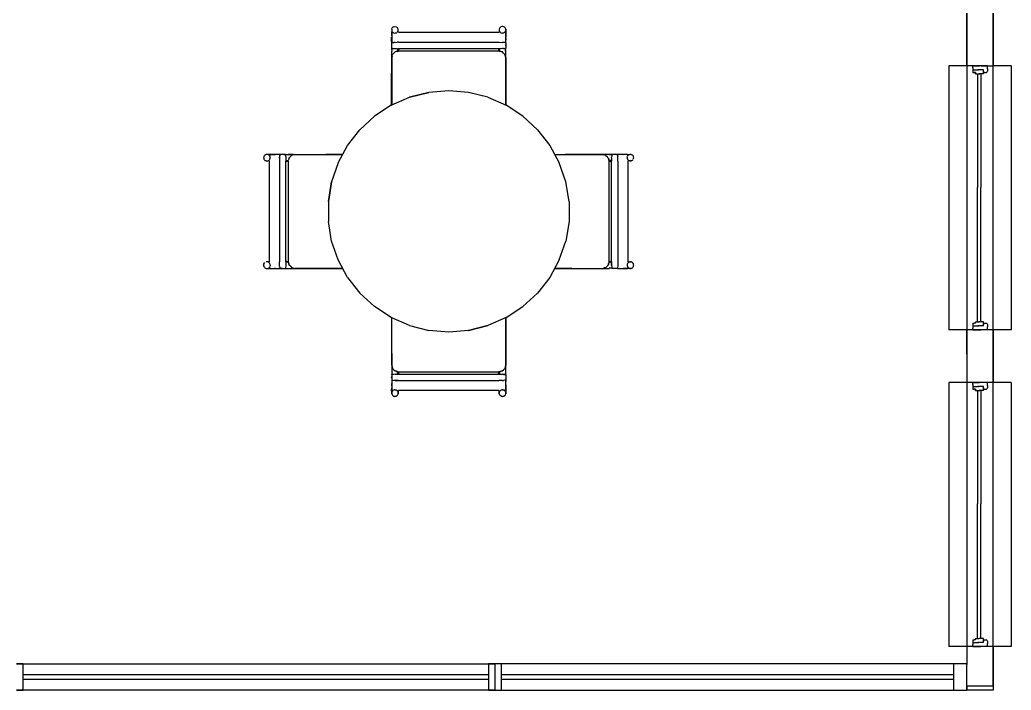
# Model space of a CAD drawing. Header units: metres. Extents: x -5.6 to 1.9, y -16.9 to 0.
# Drawn here: x -1.838 to 1.918, y -16.9 to -14.359 of the extents above; entities that cross this region are included whole.
import ezdxf

# ---------------------------------------------------------------- set-up
doc = ezdxf.new("R2010")
doc.units = ezdxf.units.M
doc.layers.add('Projection', color=5, linetype='Continuous')
doc.layers.add('Section', color=1, linetype='Continuous')

msp = doc.modelspace()

# ---------------------------------------------------------------- linework, layer by layer
at = {"layer": 'Projection'}
for points in [[(1.85, -16.885), (1.85, 0)], [(1.75, -0.1), (1.75, -16.8)], [(1.85, -14.3342), (1.85, -14.5342)], [(-0.4218, -14.3855), (-0.4163, -14.3842)], [(-0.4163, -14.3842), (-0.4108, -14.3855)], [(-0.0112, -14.3847), (-0.0146, -14.3855)], [(-0.0091, -14.3842), (-0.0112, -14.3847)], [(-0.007, -14.3847), (-0.0091, -14.3842)], [(-0.0036, -14.3855), (-0.007, -14.3847)], [(-0.4287, -14.3941), (-0.429, -14.412)], [(-0.429, -14.412), (-0.4287, -14.4271)], [(-0.4287, -14.3941), (-0.4263, -14.389)], [(-0.4287, -14.3941), (-0.4287, -14.3969)], [(-0.4287, -14.3969), (-0.4287, -14.3997)], [(-0.4287, -14.3997), (-0.4275, -14.4022)], [(-0.4268, -14.408), (-0.4285, -14.4085)], [(-0.4285, -14.4085), (-0.4285, -14.4465)], [(-0.4275, -14.4022), (-0.4263, -14.4048)], [(-0.4241, -14.3872), (-0.4263, -14.389)], [(-0.4263, -14.4048), (-0.4241, -14.4065)], [(-0.4251, -14.4074), (-0.4263, -14.4078)], [(-0.4218, -14.3855), (-0.4241, -14.3872)], [(-0.4241, -14.4065), (-0.4218, -14.4083)], [(-0.4218, -14.4083), (-0.4163, -14.4095)], [(-0.4163, -14.4095), (-0.4142, -14.4091)], [(-0.4142, -14.4091), (-0.4108, -14.4083)], [(-0.4086, -14.3872), (-0.4108, -14.3855)], [(-0.4108, -14.4083), (-0.4086, -14.4065)], [(-0.4064, -14.389), (-0.4086, -14.3872)], [(-0.4085, -14.4064), (-0.4064, -14.4048)], [(-0.404, -14.3941), (-0.4064, -14.389)], [(-0.4064, -14.4048), (-0.4052, -14.4022)], [(-0.4052, -14.4022), (-0.404, -14.3997)], [(-0.4037, -14.4063), (-0.404, -14.3941)], [(-0.404, -14.3969), (-0.404, -14.3941)], [(-0.404, -14.3997), (-0.404, -14.3969)], [(-0.4031, -14.4063), (-0.0221, -14.4063)], [(-0.0215, -14.3941), (-0.0217, -14.4063)], [(-0.0203, -14.3915), (-0.0215, -14.3941)], [(-0.0215, -14.3941), (-0.0215, -14.3969)], [(-0.0215, -14.3969), (-0.0215, -14.3997)], [(-0.0215, -14.3997), (-0.0203, -14.4022)], [(-0.019, -14.389), (-0.0203, -14.3915)], [(-0.0203, -14.4022), (-0.019, -14.4048)], [(-0.0168, -14.3872), (-0.019, -14.389)], [(-0.019, -14.4048), (-0.017, -14.4064)], [(-0.0146, -14.3855), (-0.0168, -14.3872)], [(-0.0168, -14.4065), (-0.0146, -14.4083)], [(-0.0146, -14.4083), (-0.0091, -14.4095)], [(-0.0091, -14.4095), (-0.007, -14.4091)], [(-0.007, -14.4091), (-0.0036, -14.4083)], [(-0.0014, -14.3872), (-0.0036, -14.3855)], [(-0.0036, -14.4083), (-0.0014, -14.4065)], [(0.0008, -14.389), (-0.0014, -14.3872)], [(-0.0014, -14.4065), (0.0008, -14.4048)], [(0.0012, -14.4078), (-0.0001, -14.4074)], [(0.002, -14.3915), (0.0008, -14.389)], [(0.0008, -14.4048), (0.002, -14.4022)], [(0.0033, -14.3941), (0.002, -14.3915)], [(0.002, -14.4022), (0.0033, -14.3997)], [(0.0033, -14.4085), (0.002, -14.4081)], [(0.0033, -14.3941), (0.0036, -14.412)], [(0.0033, -14.3969), (0.0033, -14.3941)], [(0.0033, -14.3997), (0.0033, -14.3969)], [(0.0033, -14.4465), (0.0033, -14.4085)], [(0.0036, -14.412), (0.0033, -14.4252)], [(-0.429, -14.4287), (-0.4288, -14.4249)], [(-0.429, -14.432), (-0.429, -14.4287)], [(-0.429, -14.4412), (-0.429, -14.432)], [(-0.429, -14.4412), (-0.429, -14.4551)], [(-0.429, -14.4551), (-0.429, -14.4669)], [(-0.4288, -14.4249), (-0.4288, -14.4293)], [(-0.4285, -14.4465), (-0.4272, -14.4461)], [(-0.4285, -14.4664), (-0.4285, -14.4465)], [(-0.4272, -14.4461), (-0.4251, -14.4454)], [(-0.4251, -14.4454), (-0.4204, -14.445)], [(-0.4158, -14.4446), (-0.4204, -14.445)], [(-0.4158, -14.4446), (-0.408, -14.4444)], [(-0.4031, -14.4443), (-0.408, -14.4444)], [(-0.4031, -14.4443), (-0.0221, -14.4443)], [(-0.0221, -14.4443), (-0.0094, -14.4446)], [(-0.0001, -14.4454), (-0.0094, -14.4446)], [(-0.0048, -14.445), (-0.0094, -14.4446)], [(-0.0001, -14.4454), (-0.0048, -14.445)], [(0.0033, -14.4465), (-0.0001, -14.4454)], [(-0.0001, -14.4454), (0.0016, -14.4459)], [(0.0033, -14.4465), (0.0016, -14.4459)], [(0.0036, -14.4306), (0.0033, -14.4366)], [(0.0033, -14.4465), (0.0033, -14.4664)], [(0.0035, -14.4574), (0.0033, -14.4535)], [(0.0035, -14.4574), (0.0033, -14.4591)], [(0.0034, -14.4293), (0.0034, -14.4249)], [(0.0036, -14.4306), (0.0034, -14.4293)], [(-0.429, -14.4669), (-0.4287, -14.4779)], [(-0.429, -14.643), (-0.4287, -14.4779)], [(-0.4289, -14.4648), (-0.4287, -14.4779)], [(-0.4268, -14.467), (-0.4285, -14.4664)], [(-0.4285, -14.5029), (-0.4268, -14.4965)], [(-0.4272, -14.498), (-0.4251, -14.4902)], [(-0.4251, -14.4675), (-0.4268, -14.467)], [(-0.4268, -14.4965), (-0.4251, -14.4902)], [(-0.4251, -14.4675), (-0.4204, -14.4679)], [(-0.4204, -14.4855), (-0.4251, -14.4902)], [(-0.4204, -14.4679), (-0.4158, -14.4683)], [(-0.4204, -14.4855), (-0.4158, -14.4809)], [(-0.4158, -14.4683), (-0.408, -14.4685)], [(-0.4031, -14.4775), (-0.4158, -14.4809)], [(-0.4094, -14.4792), (-0.4158, -14.4809)], [(-0.408, -14.4685), (-0.4031, -14.4686)], [(-0.408, -14.4788), (-0.4031, -14.4775)], [(-0.4064, -14.4779), (-0.4052, -14.4686)], [(-0.4049, -14.4686), (-0.404, -14.4777)], [(-0.4031, -14.4775), (-0.4007, -14.4686)], [(-0.0221, -14.4686), (-0.4031, -14.4686)], [(-0.0221, -14.4775), (-0.4031, -14.4775)], [(-0.0221, -14.4775), (-0.0245, -14.4686)], [(-0.0094, -14.4683), (-0.0221, -14.4686)], [(-0.0221, -14.4775), (-0.0094, -14.4809)], [(-0.0206, -14.4686), (-0.0215, -14.4777)], [(-0.019, -14.4779), (-0.0203, -14.4686)], [(-0.0094, -14.4809), (-0.0172, -14.4788)], [(-0.0147, -14.4795), (-0.0157, -14.4792)], [(-0.0094, -14.4809), (-0.0146, -14.4795)], [(-0.0048, -14.4679), (-0.0094, -14.4683)], [(-0.0048, -14.4855), (-0.0094, -14.4809)], [(-0.0048, -14.4679), (-0.0001, -14.4675)], [(-0.0048, -14.4855), (-0.0001, -14.4902)], [(0.002, -14.4668), (-0.0001, -14.4675)], [(0.0033, -14.5029), (-0.0001, -14.4902)], [(0.0023, -14.4667), (0.0008, -14.4779)], [(0.0016, -14.4965), (0.0033, -14.5029)], [(0.002, -14.4668), (0.0033, -14.4664)], [(0.0033, -14.4779), (0.0022, -14.4673)], [(0.0033, -14.4956), (0.0033, -14.4775)], [(0.0036, -14.6194), (0.0033, -14.4779)], [(-0.4272, -14.498), (-0.4285, -14.5029)], [(-0.4285, -14.5029), (-0.4285, -14.6822)], [(0.0033, -14.5029), (0.0033, -14.6823)], [(1.6817, -14.5342), (1.6817, -15.5342)], [(1.75, -14.5342), (1.6817, -14.5342)], [(1.9183, -14.5342), (1.85, -14.5342)], [(1.9183, -14.5342), (1.9183, -15.5342)], [(-0.429, -14.6824), (-0.429, -14.643)], [(-0.4287, -14.6438), (-0.4287, -14.6823)], [(-0.3612, -14.6527), (-0.288, -14.6341)], [(-0.288, -14.6341), (-0.3612, -14.6527)], [(-0.2126, -14.6279), (-0.288, -14.6341)], [(-0.1373, -14.6341), (-0.2126, -14.6279)], [(-0.0641, -14.6527), (-0.1373, -14.6341)], [(-0.0641, -14.6527), (-0.1373, -14.6341)], [(0.0035, -14.6823), (0.0036, -14.6194)], [(-0.4304, -14.683), (-0.4937, -14.7244)], [(-0.4304, -14.683), (-0.3612, -14.6527)], [(-0.0641, -14.6527), (0.0051, -14.683)], [(0.0684, -14.7244), (0.0051, -14.683)], [(0.0684, -14.7244), (0.0051, -14.683)], [(-0.4937, -14.7244), (-0.5492, -14.7756)], [(0.0684, -14.7244), (0.1239, -14.7756)], [(-0.5957, -14.8352), (-0.5492, -14.7756)], [(0.1239, -14.7756), (0.1704, -14.8352)], [(-0.6316, -14.9016), (-0.5957, -14.8352)], [(0.1704, -14.8352), (0.2063, -14.9016)], [(-0.9091, -14.8719), (-0.9108, -14.8742)], [(-0.9065, -14.8707), (-0.9091, -14.8719)], [(-0.904, -14.8695), (-0.9065, -14.8707)], [(-0.8861, -14.8692), (-0.904, -14.8695)], [(-0.9012, -14.8695), (-0.904, -14.8695)], [(-0.8984, -14.8695), (-0.9012, -14.8695)], [(-0.8958, -14.8707), (-0.8984, -14.8695)], [(-0.8933, -14.8719), (-0.8958, -14.8707)], [(-0.8915, -14.8742), (-0.8933, -14.8719)], [(-0.8902, -14.8716), (-0.8906, -14.8729)], [(-0.8895, -14.8695), (-0.89, -14.8708)], [(-0.8516, -14.8695), (-0.8895, -14.8695)], [(-0.8861, -14.8692), (-0.8734, -14.8694)], [(-0.8732, -14.8694), (-0.8688, -14.8694)], [(-0.8674, -14.8692), (-0.8687, -14.8694)], [(-0.8615, -14.8695), (-0.8674, -14.8692)], [(-0.8535, -14.8822), (-0.8527, -14.8729)], [(-0.8527, -14.8729), (-0.8531, -14.8775)], [(-0.8516, -14.8695), (-0.8527, -14.8729)], [(-0.8527, -14.8729), (-0.8521, -14.8712)], [(-0.8316, -14.8695), (-0.8516, -14.8695)], [(-0.8406, -14.8692), (-0.8445, -14.8695)], [(-0.8389, -14.8695), (-0.8406, -14.8692)], [(-0.8312, -14.8708), (-0.8316, -14.8695)], [(-0.8202, -14.8719), (-0.8313, -14.8705)], [(-0.8305, -14.8729), (-0.8312, -14.8708)], [(-0.8202, -14.8695), (-0.8307, -14.8705)], [(-0.8301, -14.8775), (-0.8305, -14.8729)], [(-0.8024, -14.8695), (-0.8206, -14.8695)], [(-0.8202, -14.8695), (-0.6787, -14.8692)], [(-0.8079, -14.8729), (-0.8172, -14.8822)], [(-0.8169, -14.8819), (-0.8079, -14.8729)], [(-0.7952, -14.8695), (-0.8079, -14.8729)], [(-0.7952, -14.8695), (-0.6142, -14.8695)], [(-0.6141, -14.8693), (-0.6787, -14.8692)], [(0.1887, -14.8691), (0.2298, -14.869)], [(0.1888, -14.8693), (0.229, -14.8693)], [(0.189, -14.8696), (0.3699, -14.8696)], [(0.3949, -14.8693), (0.2298, -14.869)], [(0.2298, -14.869), (0.3949, -14.8693)], [(0.3762, -14.8713), (0.3699, -14.8696)], [(0.3699, -14.8696), (0.3748, -14.8709)], [(0.3826, -14.873), (0.3748, -14.8709)], [(0.3826, -14.873), (0.3762, -14.8713)], [(0.3826, -14.873), (0.3872, -14.8776)], [(0.3949, -14.8693), (0.4058, -14.8691)], [(0.4079, -14.8692), (0.3949, -14.8693)], [(0.4052, -14.873), (0.4048, -14.8776)], [(0.4052, -14.873), (0.4048, -14.8776)], [(0.4058, -14.8713), (0.4052, -14.873)], [(0.4176, -14.869), (0.4058, -14.8691)], [(0.4064, -14.8696), (0.4058, -14.8713)], [(0.4263, -14.8696), (0.4064, -14.8696)], [(0.4176, -14.869), (0.4316, -14.8691)], [(0.4642, -14.8696), (0.4263, -14.8696)], [(0.4263, -14.8696), (0.4267, -14.8709)], [(0.4274, -14.873), (0.4267, -14.8709)], [(0.4274, -14.873), (0.4278, -14.8776)], [(0.4316, -14.8691), (0.4408, -14.869)], [(0.4408, -14.869), (0.4441, -14.869)], [(0.4479, -14.8692), (0.4435, -14.8692)], [(0.4441, -14.869), (0.4479, -14.8692)], [(0.447, -14.8693), (0.4608, -14.869)], [(0.4572, -14.8693), (0.4481, -14.8693)], [(0.4608, -14.869), (0.4787, -14.8693)], [(0.4642, -14.8696), (0.4648, -14.8713)], [(0.465, -14.8718), (0.4653, -14.873)], [(0.468, -14.8718), (0.4662, -14.874)], [(0.4705, -14.8706), (0.468, -14.8718)], [(0.4731, -14.8693), (0.4705, -14.8706)], [(0.4759, -14.8693), (0.4731, -14.8693)], [(0.4787, -14.8693), (0.4759, -14.8693)], [(0.4838, -14.8718), (0.4787, -14.8693)], [(0.4812, -14.8706), (0.4787, -14.8693)], [(0.4838, -14.8718), (0.4812, -14.8706)], [(0.4855, -14.874), (0.4838, -14.8718)], [(-0.9133, -14.8798), (-0.9138, -14.8819)], [(-0.9138, -14.8819), (-0.9133, -14.884)], [(-0.9126, -14.8764), (-0.9133, -14.8798)], [(-0.9133, -14.884), (-0.9126, -14.8874)], [(-0.9108, -14.8742), (-0.9126, -14.8764)], [(-0.9126, -14.8874), (-0.9108, -14.8896)], [(-0.9108, -14.8896), (-0.9091, -14.8918)], [(-0.9091, -14.8918), (-0.9065, -14.893)], [(-0.9065, -14.893), (-0.904, -14.8943)], [(-0.8917, -14.8945), (-0.904, -14.8943)], [(-0.904, -14.8943), (-0.9012, -14.8943)], [(-0.9012, -14.8943), (-0.8984, -14.8943)], [(-0.8984, -14.8943), (-0.8958, -14.893)], [(-0.8958, -14.893), (-0.8933, -14.8918)], [(-0.8933, -14.8918), (-0.8916, -14.8897)], [(-0.8917, -15.2759), (-0.8917, -14.8949)], [(-0.8898, -14.8764), (-0.8915, -14.8742)], [(-0.8915, -14.8896), (-0.8898, -14.8874)], [(-0.889, -14.8798), (-0.8898, -14.8764)], [(-0.8898, -14.8874), (-0.889, -14.884)], [(-0.8885, -14.8819), (-0.889, -14.8798)], [(-0.889, -14.884), (-0.8885, -14.8819)], [(-0.8537, -14.89), (-0.8538, -14.8949)], [(-0.8538, -14.8949), (-0.8538, -15.2759)], [(-0.8535, -14.8822), (-0.8537, -14.89)], [(-0.8531, -14.8775), (-0.8535, -14.8822)], [(-0.8301, -14.8775), (-0.8297, -14.8822)], [(-0.8297, -14.8822), (-0.8296, -14.8885)], [(-0.8296, -14.8885), (-0.8294, -14.8949)], [(-0.8295, -14.893), (-0.8202, -14.8918)], [(-0.8295, -14.8933), (-0.8204, -14.8942)], [(-0.8206, -14.8949), (-0.8294, -14.8972)], [(-0.8294, -15.2759), (-0.8294, -14.8949)], [(-0.8206, -14.8949), (-0.8206, -15.2759)], [(-0.8172, -14.8822), (-0.8193, -14.89)], [(-0.8189, -14.8885), (-0.8193, -14.89)], [(-0.8189, -14.8885), (-0.8186, -14.8875)], [(-0.8186, -14.8873), (-0.8172, -14.8822)], [(-0.6316, -14.9016), (-0.6562, -14.9731)], [(0.2309, -14.9731), (0.2063, -14.9016)], [(0.3919, -14.8823), (0.3872, -14.8776)], [(0.3919, -14.8823), (0.394, -14.8901)], [(0.3953, -14.895), (0.394, -14.8901)], [(0.3953, -14.895), (0.394, -14.8901)], [(0.4042, -14.8929), (0.3949, -14.8917)], [(0.4042, -14.8932), (0.395, -14.8941)], [(0.3953, -14.895), (0.4041, -14.8973)], [(0.3953, -15.276), (0.3953, -14.895)], [(0.4043, -14.8901), (0.4041, -14.895)], [(0.4041, -15.276), (0.4041, -14.895)], [(0.4044, -14.8823), (0.4043, -14.8901)], [(0.4044, -14.8823), (0.4048, -14.8776)], [(0.4282, -14.8823), (0.4278, -14.8776)], [(0.4284, -14.8901), (0.4282, -14.8823)], [(0.4285, -14.895), (0.4284, -14.8901)], [(0.4285, -14.895), (0.4285, -15.276)], [(0.4637, -14.8796), (0.4632, -14.8817)], [(0.4637, -14.8796), (0.4632, -14.8817)], [(0.4632, -14.8817), (0.4637, -14.8838)], [(0.4637, -14.8796), (0.4645, -14.8762)], [(0.4637, -14.8838), (0.4645, -14.8872)], [(0.4662, -14.874), (0.4645, -14.8762)], [(0.4645, -14.8872), (0.4662, -14.8894)], [(0.4663, -14.8896), (0.468, -14.8917)], [(0.4787, -14.8941), (0.4664, -14.8943)], [(0.4664, -14.895), (0.4664, -15.276)], [(0.468, -14.8917), (0.4705, -14.8929)], [(0.4705, -14.8929), (0.4731, -14.8941)], [(0.4731, -14.8941), (0.4759, -14.8941)], [(0.4759, -14.8941), (0.4787, -14.8941)], [(0.4787, -14.8941), (0.4838, -14.8917)], [(0.4787, -14.8941), (0.4812, -14.8929)], [(0.4838, -14.8917), (0.4855, -14.8894)], [(0.4873, -14.8762), (0.4855, -14.874)], [(0.4855, -14.874), (0.4873, -14.8762)], [(0.488, -14.8796), (0.4873, -14.8762)], [(0.4873, -14.8872), (0.488, -14.8838)], [(0.4885, -14.8817), (0.488, -14.8796)], [(0.488, -14.8838), (0.4885, -14.8817)], [(-0.6686, -15.0476), (-0.6562, -14.9731)], [(-0.6562, -14.9731), (-0.6686, -15.0476)], [(0.2433, -15.0476), (0.2309, -14.9731)], [(-0.6686, -15.0476), (-0.6686, -15.1232)], [(0.2433, -15.0476), (0.2433, -15.1232)], [(-0.6562, -15.1977), (-0.6686, -15.1232)], [(0.2433, -15.1232), (0.2309, -15.1977)], [(-0.6316, -15.2692), (-0.6562, -15.1977)], [(0.2063, -15.2692), (0.2309, -15.1977)], [(0.2063, -15.2692), (0.2309, -15.1977)], [(-0.9138, -15.2891), (-0.9126, -15.2836)], [(-0.9126, -15.2836), (-0.9133, -15.287)], [(-0.9126, -15.2836), (-0.9091, -15.2792)], [(-0.8917, -15.2765), (-0.904, -15.2767)], [(-0.9012, -15.2767), (-0.904, -15.2767)], [(-0.8984, -15.2767), (-0.9012, -15.2767)], [(-0.8958, -15.2779), (-0.8984, -15.2767)], [(-0.8933, -15.2792), (-0.8958, -15.2779)], [(-0.8916, -15.2813), (-0.8933, -15.2792)], [(-0.8898, -15.2836), (-0.8915, -15.2814)], [(-0.889, -15.287), (-0.8898, -15.2836)], [(-0.8537, -15.2807), (-0.8538, -15.2759)], [(-0.8535, -15.2886), (-0.8537, -15.2807)], [(-0.8296, -15.2807), (-0.8297, -15.2886)], [(-0.8294, -15.2759), (-0.8296, -15.2807)], [(-0.8295, -15.2776), (-0.8203, -15.2767)], [(-0.8202, -15.2792), (-0.8295, -15.2779)], [(-0.8206, -15.2759), (-0.8294, -15.2735)], [(-0.8193, -15.2807), (-0.8206, -15.2759)], [(-0.8206, -15.2759), (-0.8193, -15.2807)], [(-0.8193, -15.2807), (-0.8172, -15.2886)], [(-0.8189, -15.2822), (-0.8191, -15.2812)], [(-0.8172, -15.2886), (-0.8189, -15.2822)], [(-0.5957, -15.3356), (-0.6316, -15.2692)], [(0.2063, -15.2692), (0.1704, -15.3356)], [(0.3953, -15.276), (0.3919, -15.2887)], [(0.3919, -15.2887), (0.394, -15.2808)], [(0.4042, -15.2778), (0.3949, -15.279)], [(0.4042, -15.2783), (0.3949, -15.279)], [(0.3951, -15.2766), (0.4042, -15.2775)], [(0.4041, -15.2736), (0.3953, -15.276)], [(0.4041, -15.276), (0.4043, -15.2823)], [(0.4044, -15.2887), (0.4041, -15.276)], [(0.4043, -15.2823), (0.4044, -15.2887)], [(0.4285, -15.276), (0.4282, -15.2887)], [(0.4284, -15.2808), (0.4282, -15.2887)], [(0.4285, -15.276), (0.4284, -15.2808)], [(0.4645, -15.2834), (0.4637, -15.2869)], [(0.4662, -15.2812), (0.4645, -15.2834)], [(0.468, -15.279), (0.4663, -15.2811)], [(0.4664, -15.2763), (0.4787, -15.2766)], [(0.4705, -15.2778), (0.468, -15.279)], [(0.4731, -15.2766), (0.4705, -15.2778)], [(0.4759, -15.2766), (0.4731, -15.2766)], [(0.4787, -15.2766), (0.4759, -15.2766)], [(0.4812, -15.2778), (0.4787, -15.2766)], [(0.4838, -15.279), (0.4812, -15.2778)], [(0.4855, -15.2812), (0.4838, -15.279)], [(0.4873, -15.2834), (0.4855, -15.2812)], [(0.488, -15.2869), (0.4873, -15.2834)], [(-0.9138, -15.2891), (-0.9133, -15.2912)], [(-0.9133, -15.2912), (-0.9138, -15.2891)], [(-0.9126, -15.2946), (-0.9133, -15.2912)], [(-0.9133, -15.2912), (-0.9126, -15.2946)], [(-0.9126, -15.2946), (-0.9108, -15.2968)], [(-0.9108, -15.2968), (-0.9091, -15.299)], [(-0.9091, -15.299), (-0.904, -15.3015)], [(-0.904, -15.3015), (-0.8861, -15.3018)], [(-0.904, -15.3015), (-0.9012, -15.3015)], [(-0.9012, -15.3015), (-0.8984, -15.3015)], [(-0.8984, -15.3015), (-0.8958, -15.3002)], [(-0.8958, -15.3002), (-0.8933, -15.299)], [(-0.8933, -15.299), (-0.8915, -15.2968)], [(-0.8915, -15.2968), (-0.8898, -15.2946)], [(-0.8906, -15.2979), (-0.8903, -15.299)], [(-0.8901, -15.2996), (-0.8895, -15.3013)], [(-0.889, -15.2912), (-0.8898, -15.2946)], [(-0.8895, -15.3013), (-0.8516, -15.3013)], [(-0.8885, -15.2891), (-0.889, -15.287)], [(-0.8885, -15.2891), (-0.889, -15.2912)], [(-0.8861, -15.3018), (-0.8723, -15.3015)], [(-0.8694, -15.3018), (-0.8732, -15.3016)], [(-0.8732, -15.3016), (-0.8688, -15.3016)], [(-0.8694, -15.3018), (-0.8661, -15.3018)], [(-0.8661, -15.3018), (-0.8569, -15.3017)], [(-0.8429, -15.3018), (-0.8569, -15.3017)], [(-0.8531, -15.2932), (-0.8535, -15.2886)], [(-0.8531, -15.2932), (-0.8527, -15.2979)], [(-0.8527, -15.2979), (-0.852, -15.2999)], [(-0.8516, -15.3013), (-0.852, -15.2999)], [(-0.8516, -15.3013), (-0.8316, -15.3013)], [(-0.8429, -15.3018), (-0.8311, -15.3017)], [(-0.8332, -15.3017), (-0.8202, -15.3015)], [(-0.8311, -15.2996), (-0.8316, -15.3013)], [(-0.8305, -15.2979), (-0.8311, -15.2996)], [(-0.8305, -15.2979), (-0.8311, -15.2996)], [(-0.8311, -15.3017), (-0.8202, -15.3015)], [(-0.8301, -15.2932), (-0.8305, -15.2979)], [(-0.8297, -15.2886), (-0.8301, -15.2932)], [(-0.8202, -15.3015), (-0.6551, -15.3018)], [(-0.8125, -15.2932), (-0.8172, -15.2886)], [(-0.8125, -15.2932), (-0.8079, -15.2979)], [(-0.8079, -15.2979), (-0.8015, -15.2996)], [(-0.8079, -15.2979), (-0.8001, -15.2999)], [(-0.8001, -15.2999), (-0.7952, -15.3013)], [(-0.6143, -15.3013), (-0.7952, -15.3013)], [(-0.6551, -15.3018), (-0.614, -15.3017)], [(-0.6543, -15.3015), (-0.6141, -15.3015)], [(0.2534, -15.3016), (0.1888, -15.3015)], [(0.1889, -15.3014), (0.3699, -15.3014)], [(0.2534, -15.3016), (0.3949, -15.3013)], [(0.3699, -15.3014), (0.3762, -15.2997)], [(0.3699, -15.3014), (0.3748, -15.3)], [(0.3826, -15.298), (0.3748, -15.3)], [(0.3826, -15.298), (0.3762, -15.2997)], [(0.3775, -15.3014), (0.3953, -15.3014)], [(0.3826, -15.298), (0.3872, -15.2933)], [(0.3919, -15.2887), (0.3872, -15.2933)], [(0.406, -15.3004), (0.3949, -15.2989)], [(0.4054, -15.3003), (0.3949, -15.3013)], [(0.4044, -15.2887), (0.4048, -15.2933)], [(0.4048, -15.2933), (0.4052, -15.298)], [(0.4052, -15.298), (0.4059, -15.3)], [(0.4059, -15.3), (0.4064, -15.3014)], [(0.4263, -15.3014), (0.4064, -15.3014)], [(0.4153, -15.3016), (0.4136, -15.3014)], [(0.4192, -15.3014), (0.4153, -15.3016)], [(0.4274, -15.298), (0.4263, -15.3014)], [(0.4263, -15.3014), (0.4642, -15.3014)], [(0.4278, -15.2933), (0.4274, -15.298)], [(0.4282, -15.2887), (0.4278, -15.2933)], [(0.4282, -15.2887), (0.4278, -15.2933)], [(0.4362, -15.3014), (0.4421, -15.3016)], [(0.4421, -15.3016), (0.4434, -15.3014)], [(0.4435, -15.3014), (0.4479, -15.3014)], [(0.4608, -15.3016), (0.4481, -15.3014)], [(0.4787, -15.3013), (0.4608, -15.3016)], [(0.4637, -15.2869), (0.4632, -15.2889)], [(0.4632, -15.2889), (0.4637, -15.291)], [(0.4637, -15.291), (0.4645, -15.2944)], [(0.4642, -15.3013), (0.4647, -15.3)], [(0.4645, -15.2944), (0.4662, -15.2967)], [(0.4653, -15.298), (0.4649, -15.2992)], [(0.4662, -15.2967), (0.468, -15.2989)], [(0.468, -15.2989), (0.4705, -15.3001)], [(0.4705, -15.3001), (0.4731, -15.3013)], [(0.4731, -15.3013), (0.4759, -15.3013)], [(0.4759, -15.3013), (0.4787, -15.3013)], [(0.4787, -15.3013), (0.4812, -15.3001)], [(0.4812, -15.3001), (0.4838, -15.2989)], [(0.4838, -15.2989), (0.4855, -15.2967)], [(0.4855, -15.2967), (0.4873, -15.2944)], [(0.4873, -15.2944), (0.488, -15.291)], [(0.4885, -15.2889), (0.488, -15.2869)], [(0.488, -15.291), (0.4885, -15.2889)], [(-0.5957, -15.3356), (-0.5492, -15.3953)], [(0.1704, -15.3356), (0.1239, -15.3953)], [(-0.5492, -15.3953), (-0.4937, -15.4464)], [(-0.4937, -15.4464), (-0.5492, -15.3953)], [(0.1239, -15.3953), (0.0684, -15.4464)], [(-0.4304, -15.4878), (-0.4937, -15.4464)], [(0.0051, -15.4878), (0.0684, -15.4464)], [(-0.3612, -15.5181), (-0.4304, -15.4878)], [(-0.4288, -15.4885), (-0.4289, -15.5514)], [(-0.4288, -15.4885), (-0.4289, -15.5514)], [(-0.4286, -15.6679), (-0.4286, -15.4886)], [(0.0051, -15.4878), (-0.0641, -15.5181)], [(0.0032, -15.4886), (0.0032, -15.6679)], [(0.0034, -15.4885), (0.0034, -15.527)], [(0.0037, -15.5278), (0.0037, -15.4884)], [(-0.3612, -15.5181), (-0.288, -15.5367)], [(-0.3612, -15.5181), (-0.288, -15.5367)], [(-0.2126, -15.5429), (-0.288, -15.5367)], [(-0.1373, -15.5367), (-0.2126, -15.5429)], [(-0.1373, -15.5367), (-0.2126, -15.5429)], [(-0.1373, -15.5367), (-0.0641, -15.5181)], [(-0.0641, -15.5181), (-0.1373, -15.5367)], [(0.0034, -15.6929), (0.0037, -15.5278)], [(1.75, -15.5342), (1.6817, -15.5342)], [(1.85, -15.5342), (1.85, -15.7342)], [(1.9183, -15.5342), (1.85, -15.5342)], [(-0.4289, -15.5514), (-0.4286, -15.6929)], [(-0.4286, -15.6679), (-0.4269, -15.6743)], [(-0.4286, -15.6753), (-0.4286, -15.6933)], [(-0.4286, -15.6929), (-0.4275, -15.7035)], [(-0.4276, -15.7041), (-0.4261, -15.6929)], [(-0.4269, -15.6743), (-0.4252, -15.6806)], [(-0.4252, -15.6806), (-0.4205, -15.6853)], [(-0.4205, -15.6853), (-0.4159, -15.6899)], [(-0.4107, -15.6913), (-0.4159, -15.6899)], [(-0.4159, -15.6899), (-0.4081, -15.692)], [(-0.4081, -15.692), (-0.4106, -15.6913)], [(-0.4081, -15.692), (-0.4032, -15.6933)], [(-0.4081, -15.692), (-0.4032, -15.6933)], [(-0.4063, -15.6929), (-0.4056, -15.7023)], [(-0.405, -15.7022), (-0.4063, -15.6929)], [(-0.4047, -15.7022), (-0.4038, -15.6932)], [(-0.4008, -15.7022), (-0.4032, -15.6933)], [(-0.4032, -15.6933), (-0.0222, -15.6933)], [(-0.0246, -15.7022), (-0.0222, -15.6933)], [(-0.0173, -15.692), (-0.0222, -15.6933)], [(-0.0173, -15.692), (-0.0222, -15.6933)], [(-0.0204, -15.7022), (-0.0213, -15.6931)], [(-0.0213, -15.6931), (-0.0204, -15.7022)], [(-0.0201, -15.7022), (-0.0189, -15.6929)], [(-0.0173, -15.692), (-0.0095, -15.6899)], [(-0.0095, -15.6899), (-0.0173, -15.692)], [(-0.0095, -15.6899), (-0.0049, -15.6853)], [(-0.0069, -15.6873), (-0.0049, -15.6853)], [(-0.0002, -15.6806), (-0.0049, -15.6853)], [(0.0019, -15.6728), (-0.0002, -15.6806)], [(0.0015, -15.6743), (-0.0002, -15.6806)], [(0.0032, -15.6679), (0.0015, -15.6743)], [(0.0019, -15.6728), (0.0032, -15.6679)], [(0.0032, -15.6679), (0.0019, -15.6728)], [(0.0037, -15.7039), (0.0034, -15.6929)], [(0.0036, -15.706), (0.0034, -15.6929)], [(-0.4286, -15.7342), (-0.4289, -15.7402)], [(-0.4288, -15.7134), (-0.4286, -15.7117)], [(-0.4286, -15.7173), (-0.4288, -15.7134)], [(-0.4273, -15.704), (-0.4286, -15.7044)], [(-0.4286, -15.7044), (-0.4286, -15.7243)], [(-0.4286, -15.7243), (-0.4286, -15.7623)], [(-0.4286, -15.7243), (-0.4252, -15.7254)], [(-0.4252, -15.7033), (-0.4273, -15.704)], [(-0.4205, -15.7029), (-0.4252, -15.7033)], [(-0.4252, -15.7254), (-0.4159, -15.7262)], [(-0.4159, -15.7025), (-0.4205, -15.7029)], [(-0.4159, -15.7262), (-0.4205, -15.7258)], [(-0.4159, -15.7025), (-0.4032, -15.7022)], [(-0.4159, -15.7025), (-0.4096, -15.7023)], [(-0.4159, -15.7262), (-0.4032, -15.7265)], [(-0.4081, -15.7264), (-0.4159, -15.7262)], [(-0.4032, -15.7022), (-0.4096, -15.7023)], [(-0.4032, -15.7265), (-0.4081, -15.7264)], [(-0.4032, -15.7022), (-0.0222, -15.7022)], [(-0.4032, -15.7265), (-0.0222, -15.7265)], [(-0.0222, -15.7022), (-0.0173, -15.7023)], [(-0.0173, -15.7264), (-0.0222, -15.7265)], [(-0.0173, -15.7023), (-0.0095, -15.7025)], [(-0.0095, -15.7262), (-0.0173, -15.7264)], [(-0.0095, -15.7025), (-0.0049, -15.7029)], [(-0.0049, -15.7029), (-0.0095, -15.7025)], [(-0.0095, -15.7262), (-0.0049, -15.7258)], [(-0.0002, -15.7033), (-0.0049, -15.7029)], [(-0.0049, -15.7029), (-0.0002, -15.7033)], [(-0.0002, -15.7254), (-0.0049, -15.7258)], [(0.0032, -15.7044), (-0.0002, -15.7033)], [(0.0019, -15.7248), (-0.0002, -15.7254)], [(0.0032, -15.7243), (0.0019, -15.7248)], [(0.0032, -15.7044), (0.0032, -15.7243)], [(0.0032, -15.7623), (0.0032, -15.7243)], [(0.0037, -15.7039), (0.0037, -15.7157)], [(0.0037, -15.7157), (0.0037, -15.7296)], [(0.0037, -15.7388), (0.0037, -15.7296)], [(1.75, -15.7342), (1.6817, -15.7342)], [(1.6817, -15.7342), (1.6817, -16.7342)], [(1.9183, -15.7342), (1.85, -15.7342)], [(1.9183, -15.7342), (1.9183, -16.7342)], [(-0.4289, -15.7402), (-0.4287, -15.7415)], [(-0.4286, -15.7461), (-0.4289, -15.7588)], [(-0.4286, -15.7767), (-0.4289, -15.7588)], [(-0.4287, -15.7459), (-0.4287, -15.7415)], [(-0.4286, -15.7623), (-0.4273, -15.7627)], [(-0.4273, -15.7686), (-0.4286, -15.7711)], [(-0.4286, -15.7711), (-0.4286, -15.7739)], [(-0.4286, -15.7739), (-0.4286, -15.7767)], [(-0.4261, -15.766), (-0.4273, -15.7686)], [(-0.4252, -15.7634), (-0.4265, -15.763)], [(-0.4239, -15.7643), (-0.4261, -15.766)], [(-0.4217, -15.7625), (-0.4239, -15.7643)], [(-0.4183, -15.7618), (-0.4217, -15.7625)], [(-0.4162, -15.7613), (-0.4183, -15.7618)], [(-0.4107, -15.7625), (-0.4162, -15.7613)], [(-0.4162, -15.7613), (-0.4141, -15.7618)], [(-0.4141, -15.7618), (-0.4107, -15.7625)], [(-0.4085, -15.7643), (-0.4107, -15.7625)], [(-0.4063, -15.766), (-0.4083, -15.7644)], [(-0.405, -15.7686), (-0.4063, -15.766)], [(-0.4038, -15.7711), (-0.405, -15.7686)], [(-0.4036, -15.7645), (-0.4038, -15.7767)], [(-0.4038, -15.7739), (-0.4038, -15.7711)], [(-0.4038, -15.7767), (-0.4038, -15.7739)], [(-0.0222, -15.7645), (-0.4032, -15.7645)], [(-0.0213, -15.7767), (-0.0216, -15.7645)], [(-0.0201, -15.7686), (-0.0213, -15.7711)], [(-0.0213, -15.7711), (-0.0213, -15.7739)], [(-0.0213, -15.7739), (-0.0213, -15.7767)], [(-0.0189, -15.766), (-0.0201, -15.7686)], [(-0.0168, -15.7644), (-0.0189, -15.766)], [(-0.0145, -15.7625), (-0.0167, -15.7643)], [(-0.0111, -15.7618), (-0.0145, -15.7625)], [(-0.009, -15.7613), (-0.0111, -15.7618)], [(-0.0035, -15.7625), (-0.009, -15.7613)], [(-0.009, -15.7613), (-0.0069, -15.7618)], [(-0.0069, -15.7618), (-0.0035, -15.7625)], [(-0.0012, -15.7643), (-0.0035, -15.7625)], [(0.001, -15.766), (-0.0012, -15.7643)], [(0.001, -15.763), (-0.0002, -15.7634)], [(0.0022, -15.7686), (0.001, -15.766)], [(0.0032, -15.7623), (0.0015, -15.7628)], [(0.0034, -15.7711), (0.0022, -15.7686)], [(0.0037, -15.7588), (0.0034, -15.7767)], [(0.0034, -15.7739), (0.0034, -15.7711)], [(0.0034, -15.7767), (0.0034, -15.7739)], [(0.0035, -15.7459), (0.0035, -15.7415)], [(0.0037, -15.7421), (0.0035, -15.7459)], [(0.0035, -15.746), (0.0037, -15.7588)], [(0.0037, -15.7421), (0.0037, -15.7388)], [(-0.4286, -15.7767), (-0.4273, -15.7793)], [(-0.4273, -15.7793), (-0.4261, -15.7818)], [(-0.4261, -15.7818), (-0.4239, -15.7836)], [(-0.4239, -15.7836), (-0.4217, -15.7853)], [(-0.4217, -15.7853), (-0.4183, -15.7861)], [(-0.4183, -15.7861), (-0.4162, -15.7866)], [(-0.4162, -15.7866), (-0.4141, -15.7861)], [(-0.4141, -15.7861), (-0.4107, -15.7853)], [(-0.4107, -15.7853), (-0.4085, -15.7836)], [(-0.4085, -15.7836), (-0.4063, -15.7818)], [(-0.4063, -15.7818), (-0.405, -15.7793)], [(-0.405, -15.7793), (-0.4038, -15.7767)], [(-0.0201, -15.7793), (-0.0213, -15.7767)], [(-0.0213, -15.7767), (-0.0201, -15.7793)], [(-0.0201, -15.7793), (-0.0189, -15.7818)], [(-0.0145, -15.7853), (-0.0189, -15.7818)], [(-0.0145, -15.7853), (-0.0111, -15.7861)], [(-0.0111, -15.7861), (-0.009, -15.7866)], [(-0.009, -15.7866), (-0.0069, -15.7861)], [(-0.0069, -15.7861), (-0.0035, -15.7853)], [(-0.0035, -15.7853), (0.001, -15.7818)], [(-0.0035, -15.7853), (-0.0012, -15.7836)], [(0.001, -15.7818), (0.0022, -15.7793)], [(0.0022, -15.7793), (0.0034, -15.7767)], [(1.75, -16.7342), (1.6817, -16.7342)], [(1.85, -16.7342), (1.85, -16.9)], [(1.9183, -16.7342), (1.85, -16.7342)], [(-1.85, -16.8), (-0.0375, -16.8)], [(-0.0375, -16.8), (-0.0375, -16.9)], [(1.75, -16.8), (-0.0375, -16.8)], [(-0.0375, -16.8), (-0.0375, -16.9)], [(-0.0375, -16.9), (-1.85, -16.9)], [(-0.0375, -16.9), (1.75, -16.9)], [(1.85, -16.885), (1.75, -16.885)], [(1.75, -16.885), (1.75, -16.9)], [(1.85, -16.9), (1.75, -16.9)]]:
    msp.add_lwpolyline(points, dxfattribs=at)
at = {"layer": 'Section'}
for p, q in [((1.75, -14.4424), (1.75, -14.3342)), ((1.85, -14.4338), (1.85, -14.3342)), ((1.75, -14.5342), (1.75, -14.4424)), ((1.85, -14.4338), (1.85, -14.5342)), ((1.8041, -14.5342), (1.75, -14.5342)), ((1.7731, -14.5411), (1.7731, -14.5342)), ((1.7731, -14.5342), (1.7984, -14.5342)), ((1.8281, -14.5342), (1.7984, -14.5342)), ((1.8041, -14.5342), (1.85, -14.5342)), ((1.8281, -14.5451), (1.8281, -14.5342)), ((1.7731, -14.5411), (1.7731, -14.5492)), ((1.7731, -14.5492), (1.7731, -14.5538)), ((1.7731, -14.5492), (1.7915, -14.5492)), ((1.7731, -14.5492), (1.7948, -14.5492)), ((1.7731, -14.5538), (1.7731, -14.5592)), ((1.7731, -14.5592), (1.7786, -14.5592)), ((1.7831, -14.5592), (1.7786, -14.5592)), ((1.7831, -14.5592), (1.7831, -14.5619)), ((1.7831, -14.5642), (1.7831, -14.5619)), ((1.7831, -14.5642), (1.7994, -14.5642)), ((1.7901, -14.5642), (1.7971, -14.5642)), ((1.7901, -14.5642), (1.7901, -14.9942)), ((1.8131, -14.5492), (1.7915, -14.5492)), ((1.8131, -14.5492), (1.7948, -14.5492)), ((1.803, -14.5642), (1.7971, -14.5642)), ((1.8131, -14.5642), (1.7994, -14.5642)), ((1.803, -14.5642), (1.803, -14.9942)), ((1.8131, -14.5574), (1.8131, -14.5492)), ((1.8131, -14.5538), (1.8131, -14.5492)), ((1.8131, -14.5538), (1.8131, -14.5592)), ((1.8131, -14.5642), (1.8131, -14.5574)), ((1.8131, -14.5592), (1.8177, -14.5592)), ((1.8177, -14.5592), (1.8178, -14.5592)), ((1.8178, -14.5592), (1.8179, -14.5592)), ((1.8179, -14.5592), (1.818, -14.5592)), ((1.818, -14.5592), (1.8183, -14.5592)), ((1.8183, -14.5592), (1.8189, -14.5592)), ((1.8189, -14.5592), (1.819, -14.5592)), ((1.819, -14.5592), (1.8191, -14.5592)), ((1.8191, -14.5592), (1.8192, -14.5592)), ((1.8192, -14.5592), (1.8194, -14.5592)), ((1.8194, -14.5592), (1.8195, -14.5592)), ((1.8195, -14.5592), (1.8196, -14.5592)), ((1.8196, -14.5592), (1.8198, -14.5592)), ((1.8198, -14.5592), (1.8199, -14.5592)), ((1.8199, -14.5592), (1.8201, -14.5592)), ((1.8201, -14.5592), (1.8203, -14.5592)), ((1.8203, -14.5592), (1.8205, -14.5592)), ((1.8205, -14.5592), (1.8206, -14.5592)), ((1.8206, -14.5592), (1.8208, -14.5592)), ((1.8208, -14.5592), (1.8211, -14.5592)), ((1.8211, -14.5592), (1.8213, -14.5592)), ((1.8213, -14.5592), (1.8215, -14.5592)), ((1.8215, -14.5592), (1.8218, -14.5592)), ((1.8218, -14.5592), (1.822, -14.5592)), ((1.822, -14.5592), (1.8223, -14.5592)), ((1.8223, -14.5592), (1.8226, -14.5592)), ((1.8226, -14.5592), (1.8229, -14.5592)), ((1.8229, -14.5592), (1.8231, -14.5592)), ((1.8231, -14.5592), (1.8247, -14.5586)), ((1.8265, -14.5578), (1.8247, -14.5586)), ((1.8265, -14.5578), (1.8272, -14.5564)), ((1.8272, -14.5564), (1.8281, -14.5542)), ((1.8281, -14.5451), (1.8281, -14.5453)), ((1.8281, -14.5453), (1.8281, -14.5455)), ((1.8281, -14.5455), (1.8281, -14.5457)), ((1.8281, -14.5457), (1.8281, -14.5459)), ((1.8281, -14.5459), (1.8281, -14.5461)), ((1.8281, -14.5461), (1.8281, -14.5463)), ((1.8281, -14.5463), (1.8281, -14.5466)), ((1.8281, -14.5466), (1.8281, -14.5468)), ((1.8281, -14.5468), (1.8281, -14.5471)), ((1.8281, -14.5471), (1.8281, -14.5474)), ((1.8281, -14.5474), (1.8281, -14.5476)), ((1.8281, -14.5476), (1.8281, -14.5479)), ((1.8281, -14.5479), (1.8281, -14.5482)), ((1.8281, -14.5482), (1.8281, -14.5485)), ((1.8281, -14.5485), (1.8281, -14.5489)), ((1.8281, -14.5489), (1.8281, -14.5492)), ((1.8281, -14.5492), (1.8281, -14.5496)), ((1.8281, -14.5496), (1.8281, -14.55)), ((1.8281, -14.55), (1.8281, -14.5504)), ((1.8281, -14.5504), (1.8281, -14.5508)), ((1.8281, -14.5508), (1.8281, -14.5512)), ((1.8281, -14.5512), (1.8281, -14.5517)), ((1.8281, -14.5517), (1.8281, -14.5522)), ((1.8281, -14.5522), (1.8281, -14.5527)), ((1.8281, -14.5527), (1.8281, -14.5533)), ((1.8281, -14.5533), (1.8281, -14.5539)), ((1.8281, -14.5539), (1.8281, -14.5542)), ((1.7901, -15.5042), (1.7901, -14.9942)), ((1.803, -15.5042), (1.803, -14.9942)), ((1.7731, -15.5092), (1.7777, -15.5092)), ((1.7731, -15.5092), (1.7731, -15.5137)), ((1.7831, -15.5092), (1.7777, -15.5092)), ((1.7831, -15.5042), (1.7831, -15.5065)), ((1.7831, -15.5042), (1.7969, -15.5042)), ((1.7831, -15.5092), (1.7831, -15.5065)), ((1.7901, -15.5042), (1.796, -15.5042)), ((1.803, -15.5042), (1.796, -15.5042)), ((1.8131, -15.5042), (1.7969, -15.5042)), ((1.8131, -15.5123), (1.8131, -15.5042)), ((1.8131, -15.5092), (1.8131, -15.5146)), ((1.8131, -15.5092), (1.8186, -15.5092)), ((1.8186, -15.5092), (1.8187, -15.5092)), ((1.8187, -15.5092), (1.8188, -15.5092)), ((1.8188, -15.5092), (1.8189, -15.5092)), ((1.8189, -15.5092), (1.8192, -15.5092)), ((1.8192, -15.5092), (1.8199, -15.5092)), ((1.8199, -15.5092), (1.8201, -15.5092)), ((1.8201, -15.5092), (1.8202, -15.5092)), ((1.8202, -15.5092), (1.8204, -15.5092)), ((1.8204, -15.5092), (1.8205, -15.5092)), ((1.8205, -15.5092), (1.8207, -15.5092)), ((1.8207, -15.5092), (1.8208, -15.5092)), ((1.8208, -15.5092), (1.821, -15.5092)), ((1.821, -15.5092), (1.8212, -15.5092)), ((1.8212, -15.5092), (1.8214, -15.5092)), ((1.8214, -15.5092), (1.8216, -15.5092)), ((1.8216, -15.5092), (1.8218, -15.5092)), ((1.8218, -15.5092), (1.822, -15.5092)), ((1.822, -15.5092), (1.8223, -15.5092)), ((1.8223, -15.5092), (1.8225, -15.5092)), ((1.8225, -15.5092), (1.8228, -15.5092)), ((1.8228, -15.5092), (1.8231, -15.5092)), ((1.8231, -15.5092), (1.8231, -15.5092)), ((1.8231, -15.5092), (1.8251, -15.5099)), ((1.8265, -15.5105), (1.8251, -15.5099)), ((1.8268, -15.5113), (1.8265, -15.5105)), ((1.8268, -15.5113), (1.8281, -15.5142)), ((1.7959, -15.5342), (1.75, -15.5342)), ((1.75, -15.6259), (1.75, -15.5342)), ((1.7731, -15.5137), (1.7731, -15.5192)), ((1.7731, -15.5192), (1.7731, -15.5273)), ((1.7731, -15.5192), (1.7915, -15.5192)), ((1.7731, -15.5192), (1.7948, -15.5192)), ((1.7731, -15.5342), (1.7731, -15.5273)), ((1.7731, -15.5342), (1.8029, -15.5342)), ((1.8131, -15.5192), (1.7915, -15.5192)), ((1.8131, -15.5192), (1.7948, -15.5192)), ((1.85, -15.5342), (1.7959, -15.5342)), ((1.8281, -15.5342), (1.8029, -15.5342)), ((1.8131, -15.5192), (1.8131, -15.5123)), ((1.8131, -15.5192), (1.8131, -15.5146)), ((1.8281, -15.5142), (1.8281, -15.5146)), ((1.8281, -15.5146), (1.8281, -15.5153)), ((1.8281, -15.5153), (1.8281, -15.5159)), ((1.8281, -15.5159), (1.8281, -15.5163)), ((1.8281, -15.5163), (1.8281, -15.5166)), ((1.8281, -15.5166), (1.8281, -15.5171)), ((1.8281, -15.5171), (1.8281, -15.5177)), ((1.8281, -15.5177), (1.8281, -15.5182)), ((1.8281, -15.5182), (1.8281, -15.5187)), ((1.8281, -15.5187), (1.8281, -15.5191)), ((1.8281, -15.5191), (1.8281, -15.5195)), ((1.8281, -15.5195), (1.8281, -15.5198)), ((1.8281, -15.5198), (1.8281, -15.5201)), ((1.8281, -15.5201), (1.8281, -15.5204)), ((1.8281, -15.5204), (1.8281, -15.5207)), ((1.8281, -15.5207), (1.8281, -15.521)), ((1.8281, -15.521), (1.8281, -15.5213)), ((1.8281, -15.5213), (1.8281, -15.5215)), ((1.8281, -15.5215), (1.8281, -15.5218)), ((1.8281, -15.5218), (1.8281, -15.522)), ((1.8281, -15.522), (1.8281, -15.5222)), ((1.8281, -15.5222), (1.8281, -15.5224)), ((1.8281, -15.5224), (1.8281, -15.5227)), ((1.8281, -15.5227), (1.8281, -15.5229)), ((1.8281, -15.5229), (1.8281, -15.5231)), ((1.8281, -15.5231), (1.8281, -15.5233)), ((1.8281, -15.5342), (1.8281, -15.5233)), ((1.85, -15.6259), (1.85, -15.5342)), ((1.75, -15.6259), (1.75, -15.7342)), ((1.85, -15.6259), (1.85, -15.7342)), ((1.8041, -15.7342), (1.75, -15.7342)), ((1.7731, -15.7411), (1.7731, -15.7342)), ((1.7731, -15.7342), (1.7984, -15.7342)), ((1.8281, -15.7342), (1.7984, -15.7342)), ((1.85, -15.7342), (1.8041, -15.7342)), ((1.8281, -15.7451), (1.8281, -15.7342)), ((1.7731, -15.7411), (1.7731, -15.7492)), ((1.7731, -15.7492), (1.7731, -15.7538)), ((1.7731, -15.7492), (1.7948, -15.7492)), ((1.7731, -15.7492), (1.7915, -15.7492)), ((1.7731, -15.7538), (1.7731, -15.7592)), ((1.7731, -15.7592), (1.7786, -15.7592)), ((1.7831, -15.7592), (1.7786, -15.7592)), ((1.7831, -15.7592), (1.7831, -15.7619)), ((1.7831, -15.7642), (1.7831, -15.7619)), ((1.7831, -15.7642), (1.7994, -15.7642)), ((1.7901, -15.7642), (1.7971, -15.7642)), ((1.7901, -15.7642), (1.7901, -16.1942)), ((1.8131, -15.7492), (1.7915, -15.7492)), ((1.8131, -15.7492), (1.7948, -15.7492)), ((1.803, -15.7642), (1.7971, -15.7642)), ((1.8131, -15.7642), (1.7994, -15.7642)), ((1.803, -15.7642), (1.803, -16.1942)), ((1.8131, -15.7538), (1.8131, -15.7492)), ((1.8131, -15.7574), (1.8131, -15.7492)), ((1.8131, -15.7538), (1.8131, -15.7592)), ((1.8131, -15.7642), (1.8131, -15.7574)), ((1.8131, -15.7592), (1.8177, -15.7592)), ((1.8177, -15.7592), (1.8178, -15.7592)), ((1.8178, -15.7592), (1.8179, -15.7592)), ((1.8179, -15.7592), (1.818, -15.7592)), ((1.818, -15.7592), (1.8183, -15.7592)), ((1.8183, -15.7592), (1.8189, -15.7592)), ((1.8189, -15.7592), (1.819, -15.7592)), ((1.819, -15.7592), (1.8191, -15.7592)), ((1.8191, -15.7592), (1.8192, -15.7592)), ((1.8192, -15.7592), (1.8194, -15.7592)), ((1.8194, -15.7592), (1.8195, -15.7592)), ((1.8195, -15.7592), (1.8196, -15.7592)), ((1.8196, -15.7592), (1.8198, -15.7592)), ((1.8198, -15.7592), (1.8199, -15.7592)), ((1.8199, -15.7592), (1.8201, -15.7592)), ((1.8201, -15.7592), (1.8203, -15.7592)), ((1.8203, -15.7592), (1.8205, -15.7592)), ((1.8205, -15.7592), (1.8206, -15.7592)), ((1.8206, -15.7592), (1.8208, -15.7592)), ((1.8208, -15.7592), (1.8211, -15.7592)), ((1.8211, -15.7592), (1.8213, -15.7592)), ((1.8213, -15.7592), (1.8215, -15.7592)), ((1.8215, -15.7592), (1.8218, -15.7592)), ((1.8218, -15.7592), (1.822, -15.7592)), ((1.822, -15.7592), (1.8223, -15.7592)), ((1.8223, -15.7592), (1.8226, -15.7592)), ((1.8226, -15.7592), (1.8229, -15.7592)), ((1.8229, -15.7592), (1.8231, -15.7592)), ((1.8231, -15.7592), (1.8247, -15.7586)), ((1.8265, -15.7578), (1.8247, -15.7586)), ((1.8265, -15.7578), (1.8272, -15.7564)), ((1.8272, -15.7564), (1.8281, -15.7542)), ((1.8281, -15.7451), (1.8281, -15.7453)), ((1.8281, -15.7453), (1.8281, -15.7455)), ((1.8281, -15.7455), (1.8281, -15.7457)), ((1.8281, -15.7457), (1.8281, -15.7459)), ((1.8281, -15.7459), (1.8281, -15.7461)), ((1.8281, -15.7461), (1.8281, -15.7463)), ((1.8281, -15.7463), (1.8281, -15.7466)), ((1.8281, -15.7466), (1.8281, -15.7468)), ((1.8281, -15.7468), (1.8281, -15.7471)), ((1.8281, -15.7471), (1.8281, -15.7474)), ((1.8281, -15.7474), (1.8281, -15.7476)), ((1.8281, -15.7476), (1.8281, -15.7479)), ((1.8281, -15.7479), (1.8281, -15.7482)), ((1.8281, -15.7482), (1.8281, -15.7485)), ((1.8281, -15.7485), (1.8281, -15.7489)), ((1.8281, -15.7489), (1.8281, -15.7492)), ((1.8281, -15.7492), (1.8281, -15.7496)), ((1.8281, -15.7496), (1.8281, -15.75)), ((1.8281, -15.75), (1.8281, -15.7504)), ((1.8281, -15.7504), (1.8281, -15.7508)), ((1.8281, -15.7508), (1.8281, -15.7512)), ((1.8281, -15.7512), (1.8281, -15.7517)), ((1.8281, -15.7517), (1.8281, -15.7522)), ((1.8281, -15.7522), (1.8281, -15.7527)), ((1.8281, -15.7527), (1.8281, -15.7533)), ((1.8281, -15.7533), (1.8281, -15.7539)), ((1.8281, -15.7539), (1.8281, -15.7542)), ((1.7901, -16.7042), (1.7901, -16.1942)), ((1.803, -16.7042), (1.803, -16.1942)), ((1.7731, -16.7092), (1.7731, -16.7137)), ((1.7731, -16.7092), (1.7777, -16.7092)), ((1.7831, -16.7092), (1.7777, -16.7092)), ((1.7831, -16.7042), (1.7831, -16.7065)), ((1.7831, -16.7042), (1.7969, -16.7042)), ((1.7831, -16.7092), (1.7831, -16.7065)), ((1.7901, -16.7042), (1.796, -16.7042)), ((1.803, -16.7042), (1.796, -16.7042)), ((1.8131, -16.7042), (1.7969, -16.7042)), ((1.8131, -16.7123), (1.8131, -16.7042)), ((1.8131, -16.7092), (1.8131, -16.7146)), ((1.8131, -16.7092), (1.8186, -16.7092)), ((1.8131, -16.7192), (1.8131, -16.7123)), ((1.8186, -16.7092), (1.8187, -16.7092)), ((1.8187, -16.7092), (1.8188, -16.7092)), ((1.8188, -16.7092), (1.8189, -16.7092)), ((1.8189, -16.7092), (1.8192, -16.7092)), ((1.8192, -16.7092), (1.8199, -16.7092)), ((1.8199, -16.7092), (1.8201, -16.7092)), ((1.8201, -16.7092), (1.8202, -16.7092)), ((1.8202, -16.7092), (1.8204, -16.7092)), ((1.8204, -16.7092), (1.8205, -16.7092)), ((1.8205, -16.7092), (1.8207, -16.7092)), ((1.8207, -16.7092), (1.8208, -16.7092)), ((1.8208, -16.7092), (1.821, -16.7092)), ((1.821, -16.7092), (1.8212, -16.7092)), ((1.8212, -16.7092), (1.8214, -16.7092)), ((1.8214, -16.7092), (1.8216, -16.7092)), ((1.8216, -16.7092), (1.8218, -16.7092)), ((1.8218, -16.7092), (1.822, -16.7092)), ((1.822, -16.7092), (1.8223, -16.7092)), ((1.8223, -16.7092), (1.8225, -16.7092)), ((1.8225, -16.7092), (1.8228, -16.7092)), ((1.8228, -16.7092), (1.8231, -16.7092)), ((1.8231, -16.7092), (1.8231, -16.7092)), ((1.8231, -16.7092), (1.8251, -16.7099)), ((1.8265, -16.7105), (1.8251, -16.7099)), ((1.8268, -16.7113), (1.8265, -16.7105)), ((1.8268, -16.7113), (1.8281, -16.7142)), ((1.7959, -16.7342), (1.75, -16.7342)), ((1.75, -16.7342), (1.75, -16.8026)), ((1.7731, -16.7137), (1.7731, -16.7192)), ((1.7731, -16.7192), (1.7731, -16.7273)), ((1.7731, -16.7192), (1.7915, -16.7192)), ((1.7731, -16.7192), (1.7948, -16.7192)), ((1.7731, -16.7342), (1.7731, -16.7273)), ((1.7731, -16.7342), (1.8029, -16.7342)), ((1.8131, -16.7192), (1.7915, -16.7192)), ((1.8131, -16.7192), (1.7948, -16.7192)), ((1.85, -16.7342), (1.7959, -16.7342)), ((1.8281, -16.7342), (1.8029, -16.7342)), ((1.8131, -16.7192), (1.8131, -16.7146)), ((1.8281, -16.7142), (1.8281, -16.7146)), ((1.8281, -16.7146), (1.8281, -16.7153)), ((1.8281, -16.7153), (1.8281, -16.7159)), ((1.8281, -16.7159), (1.8281, -16.7163)), ((1.8281, -16.7163), (1.8281, -16.7166)), ((1.8281, -16.7166), (1.8281, -16.7171)), ((1.8281, -16.7171), (1.8281, -16.7177)), ((1.8281, -16.7177), (1.8281, -16.7182)), ((1.8281, -16.7182), (1.8281, -16.7187)), ((1.8281, -16.7187), (1.8281, -16.7191)), ((1.8281, -16.7191), (1.8281, -16.7195)), ((1.8281, -16.7195), (1.8281, -16.7198)), ((1.8281, -16.7198), (1.8281, -16.7201)), ((1.8281, -16.7201), (1.8281, -16.7204)), ((1.8281, -16.7204), (1.8281, -16.7207)), ((1.8281, -16.7207), (1.8281, -16.721)), ((1.8281, -16.721), (1.8281, -16.7213)), ((1.8281, -16.7213), (1.8281, -16.7215)), ((1.8281, -16.7215), (1.8281, -16.7218)), ((1.8281, -16.7218), (1.8281, -16.722)), ((1.8281, -16.722), (1.8281, -16.7222)), ((1.8281, -16.7222), (1.8281, -16.7224)), ((1.8281, -16.7224), (1.8281, -16.7227)), ((1.8281, -16.7227), (1.8281, -16.7229)), ((1.8281, -16.7229), (1.8281, -16.7231)), ((1.8281, -16.7231), (1.8281, -16.7233)), ((1.8281, -16.7342), (1.8281, -16.7233)), ((1.85, -16.7342), (1.85, -16.8026)), ((-1.825, -16.8), (-1.85, -16.8)), ((-1.825, -16.85), (-1.825, -16.8)), ((-0.0625, -16.8), (-0.0625, -16.85)), ((-0.0375, -16.8), (-0.0625, -16.8)), ((-0.0125, -16.8), (-0.0375, -16.8)), ((-0.0125, -16.85), (-0.0125, -16.8)), ((1.725, -16.8), (1.7, -16.8)), ((1.7, -16.8), (1.7, -16.85)), ((1.75, -16.8), (1.725, -16.8)), ((1.75, -16.85), (1.75, -16.8)), ((1.75, -16.885), (1.75, -16.8026)), ((1.85, -16.8026), (1.85, -16.885)), ((-1.825, -16.85), (-1.825, -16.84)), ((-1.825, -16.84), (-0.9438, -16.84)), ((-1.825, -16.9), (-1.825, -16.85)), ((-1.825, -16.86), (-1.825, -16.85)), ((-0.9438, -16.86), (-1.825, -16.86)), ((-0.9438, -16.84), (-0.0625, -16.84)), ((-0.0625, -16.86), (-0.9438, -16.86)), ((-0.0625, -16.84), (-0.0625, -16.85)), ((-0.0625, -16.85), (-0.0625, -16.9)), ((-0.0625, -16.85), (-0.0625, -16.86)), ((-0.0125, -16.85), (-0.0125, -16.84)), ((-0.0125, -16.84), (0.8438, -16.84)), ((-0.0125, -16.9), (-0.0125, -16.85)), ((-0.0125, -16.86), (-0.0125, -16.85)), ((0.8438, -16.86), (-0.0125, -16.86)), ((0.8438, -16.84), (1.7, -16.84)), ((1.7, -16.86), (0.8438, -16.86)), ((1.7, -16.84), (1.7, -16.85)), ((1.7, -16.85), (1.7, -16.86)), ((1.7, -16.85), (1.7, -16.9)), ((1.75, -16.9), (1.75, -16.85)), ((-1.85, -16.9), (-1.825, -16.9)), ((-0.0625, -16.9), (-0.0375, -16.9)), ((-0.0375, -16.9), (-0.0125, -16.9)), ((1.7, -16.9), (1.725, -16.9)), ((1.725, -16.9), (1.75, -16.9)), ((1.8, -16.885), (1.75, -16.885)), ((1.85, -16.885), (1.8, -16.885))]:
    msp.add_line(p, q, dxfattribs=at)

doc.saveas('drawing.dxf')
